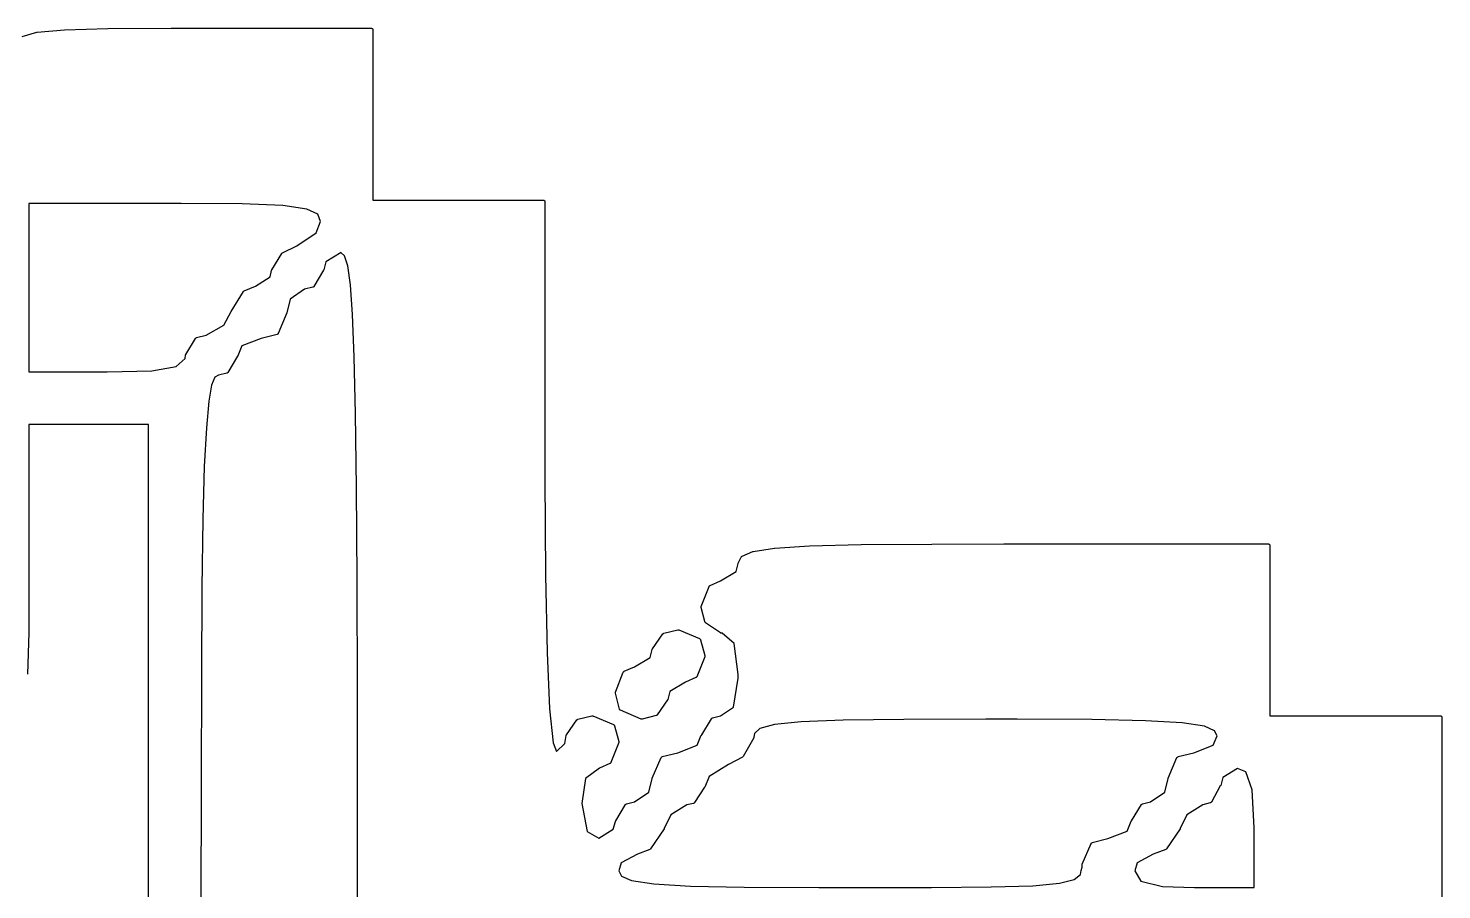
# Model space of a CAD drawing. Header units: millimetres. Extents: x 24 to 207, y 13 to 184.
# Drawn here: x 78.66 to 82.835, y 171.45 to 173.996 of the extents above; entities that cross this region are included whole.
import ezdxf

# ---------------------------------------------------------------- set-up
doc = ezdxf.new("R2010")
doc.units = ezdxf.units.MM
doc.header["$MEASUREMENT"] = 0
doc.layers.add('Silk', color=142, linetype='Continuous')

msp = doc.modelspace()

# ---------------------------------------------------------------- linework, layer by layer
at = {"layer": 'Silk', "linetype": 'Continuous'}
for p, q in [((78.642, 173.9711), (78.685, 173.9839)), ((78.685, 173.9839), (78.686, 173.984)), ((78.686, 173.9841), (78.767, 173.9915)), ((78.686, 173.984), (78.686, 173.9841)), ((78.767, 173.9915), (78.895, 173.9949)), ((78.767, 173.9915), (78.767, 173.9914)), ((78.767, 173.9914), (78.767, 173.9915)), ((78.895, 173.9949), (79.082, 173.9958)), ((78.895, 173.9949), (78.895, 173.9948)), ((78.895, 173.9948), (78.895, 173.9949)), ((79.082, 173.9958), (79.082, 173.9958)), ((79.082, 173.9958), (79.082, 173.9958)), ((79.082, 173.9958), (79.147, 173.9958)), ((79.147, 173.9958), (79.673, 173.9958)), ((79.673, 173.9958), (79.674, 173.9957)), ((79.674, 173.9957), (79.674, 173.9957)), ((79.674, 173.9957), (79.675, 173.9956)), ((79.675, 173.9956), (79.675, 173.9955)), ((79.675, 173.9955), (79.675, 173.9953)), ((79.675, 173.9953), (79.676, 173.9951)), ((79.676, 173.9951), (79.676, 173.9949)), ((79.676, 173.9949), (79.677, 173.9946)), ((79.677, 173.9946), (79.677, 173.9943)), ((79.677, 173.9943), (79.677, 173.994)), ((79.677, 173.994), (79.677, 173.9936)), ((79.677, 173.9936), (79.678, 173.9933)), ((79.678, 173.9933), (79.678, 173.9929)), ((79.678, 173.9929), (79.678, 173.9925)), ((79.678, 173.9925), (79.678, 173.9921)), ((79.678, 173.9921), (79.678, 173.9917)), ((79.678, 173.9917), (79.678, 173.9912)), ((79.678, 173.9912), (79.678, 173.9908)), ((79.678, 173.9908), (79.678, 173.4878)), ((79.093, 173.4778), (78.662, 173.4778)), ((78.662, 173.4778), (78.662, 172.9798)), ((79.112, 173.4778), (79.093, 173.4778)), ((79.292, 173.4764), (79.112, 173.4778)), ((79.412, 173.4714), (79.292, 173.4764)), ((79.483, 173.4615), (79.412, 173.4714)), ((79.678, 173.4878), (80.181, 173.4878)), ((80.181, 173.4878), (80.182, 173.4877)), ((80.182, 173.4877), (80.182, 173.4877)), ((80.182, 173.4877), (80.183, 173.4876)), ((80.183, 173.4876), (80.183, 173.4875)), ((80.183, 173.4875), (80.183, 173.4873)), ((80.183, 173.4873), (80.184, 173.4871)), ((80.184, 173.4871), (80.184, 173.4869)), ((80.184, 173.4869), (80.185, 173.4866)), ((80.185, 173.4866), (80.185, 173.4863)), ((80.185, 173.4863), (80.185, 173.486)), ((80.185, 173.486), (80.185, 173.4856)), ((80.185, 173.4856), (80.186, 173.4853)), ((80.186, 173.4853), (80.186, 173.4849)), ((80.186, 173.4849), (80.186, 173.4845)), ((80.186, 173.4845), (80.186, 173.4841)), ((80.186, 173.4841), (80.186, 173.4837)), ((80.186, 173.4837), (80.186, 173.4832)), ((80.186, 173.4832), (80.186, 173.4828)), ((80.186, 173.4828), (80.186, 172.6664)), ((79.515, 173.4461), (79.483, 173.4615)), ((79.523, 173.425), (79.515, 173.4461)), ((79.453, 173.3525), (79.51, 173.3911)), ((79.51, 173.3911), (79.523, 173.425)), ((79.411, 173.3322), (79.453, 173.3525)), ((79.379, 173.2817), (79.409, 173.3304)), ((79.409, 173.3304), (79.41, 173.3308)), ((79.41, 173.3317), (79.411, 173.3319)), ((79.41, 173.3314), (79.41, 173.3317)), ((79.41, 173.3312), (79.41, 173.3314)), ((79.41, 173.3308), (79.41, 173.3312)), ((79.411, 173.3319), (79.411, 173.3322)), ((79.539, 173.3054), (79.533, 173.282)), ((79.584, 173.3325), (79.539, 173.3054)), ((79.584, 173.3324), (79.584, 173.3325)), ((79.594, 173.3229), (79.584, 173.3324)), ((79.604, 173.2934), (79.594, 173.3229)), ((79.374, 173.2607), (79.378, 173.2801)), ((79.378, 173.2809), (79.379, 173.2817)), ((79.378, 173.2801), (79.378, 173.2809)), ((79.532, 173.2807), (79.503, 173.2325)), ((79.533, 173.2813), (79.532, 173.2807)), ((79.533, 173.282), (79.533, 173.2813)), ((79.612, 173.2373), (79.604, 173.2934)), ((79.298, 173.2198), (79.331, 173.2333)), ((79.331, 173.2333), (79.374, 173.2607)), ((79.476, 173.2242), (79.434, 173.1955)), ((79.5, 173.2303), (79.476, 173.2242)), ((79.501, 173.2304), (79.5, 173.2303)), ((79.502, 173.231), (79.501, 173.2307)), ((79.501, 173.2307), (79.501, 173.2304)), ((79.501, 173.2304), (79.501, 173.2304)), ((79.503, 173.2317), (79.502, 173.2312)), ((79.502, 173.2312), (79.502, 173.2311)), ((79.502, 173.2311), (79.502, 173.231)), ((79.503, 173.2325), (79.503, 173.2324)), ((79.503, 173.2324), (79.503, 173.2322)), ((79.503, 173.2322), (79.503, 173.2317)), ((79.618, 173.1495), (79.612, 173.2373)), ((79.259, 173.1589), (79.296, 173.2178)), ((79.296, 173.2183), (79.297, 173.2189)), ((79.296, 173.2178), (79.296, 173.2183)), ((79.297, 173.2191), (79.298, 173.2195)), ((79.297, 173.219), (79.297, 173.2191)), ((79.297, 173.2189), (79.297, 173.219)), ((79.298, 173.2195), (79.298, 173.2198)), ((79.434, 173.1955), (79.424, 173.1551)), ((79.238, 173.1178), (79.259, 173.1585)), ((79.259, 173.1587), (79.259, 173.1589)), ((79.259, 173.1585), (79.259, 173.1587)), ((79.424, 173.1543), (79.398, 173.0936)), ((79.424, 173.1551), (79.424, 173.1547)), ((79.424, 173.1547), (79.424, 173.1543)), ((79.623, 173.0242), (79.618, 173.1495)), ((79.185, 173.0884), (79.238, 173.1178)), ((79.125, 173.0319), (79.154, 173.0792)), ((79.154, 173.0795), (79.155, 173.08)), ((79.154, 173.0793), (79.154, 173.0795)), ((79.154, 173.0792), (79.154, 173.0793)), ((79.155, 173.0806), (79.156, 173.0807)), ((79.155, 173.0805), (79.155, 173.0806)), ((79.155, 173.08), (79.155, 173.0805)), ((79.156, 173.081), (79.157, 173.0813)), ((79.156, 173.0807), (79.156, 173.081)), ((79.157, 173.0814), (79.185, 173.0884)), ((79.157, 173.0813), (79.157, 173.0814)), ((79.157, 173.0813), (79.157, 173.0813)), ((79.291, 173.0571), (79.279, 173.0273)), ((79.348, 173.0789), (79.291, 173.0571)), ((79.395, 173.0908), (79.348, 173.0789)), ((79.396, 173.0911), (79.395, 173.091)), ((79.395, 173.091), (79.395, 173.0908)), ((79.397, 173.0919), (79.396, 173.0915)), ((79.396, 173.0915), (79.396, 173.0913)), ((79.396, 173.0913), (79.396, 173.0911)), ((79.398, 173.0927), (79.397, 173.0925)), ((79.397, 173.0925), (79.397, 173.0922)), ((79.397, 173.0922), (79.397, 173.0919)), ((79.398, 173.0936), (79.398, 173.0932)), ((79.398, 173.0932), (79.398, 173.0927)), ((79.097, 172.9961), (79.123, 173.0194)), ((79.123, 173.0194), (79.124, 173.0299)), ((79.124, 173.0309), (79.125, 173.0316)), ((79.124, 173.0303), (79.124, 173.0309)), ((79.124, 173.0301), (79.124, 173.0303)), ((79.124, 173.0299), (79.124, 173.0301)), ((79.125, 173.0317), (79.125, 173.0319)), ((79.125, 173.0316), (79.125, 173.0317)), ((79.278, 173.0267), (79.249, 172.9786)), ((79.279, 173.027), (79.278, 173.0267)), ((79.279, 173.0273), (79.279, 173.027)), ((79.627, 172.8558), (79.623, 173.0242)), ((78.662, 172.9798), (78.893, 172.9798)), ((78.893, 172.9798), (79.025, 172.9834)), ((79.025, 172.9834), (79.097, 172.9961)), ((79.246, 172.9763), (79.222, 172.9701)), ((79.247, 172.9764), (79.246, 172.9763)), ((79.248, 172.977), (79.247, 172.9767)), ((79.247, 172.9767), (79.247, 172.9764)), ((79.247, 172.9764), (79.247, 172.9764)), ((79.249, 172.9777), (79.248, 172.9772)), ((79.248, 172.9772), (79.248, 172.9771)), ((79.248, 172.9771), (79.248, 172.977)), ((79.249, 172.9786), (79.249, 172.9784)), ((79.249, 172.9784), (79.249, 172.9782)), ((79.249, 172.9782), (79.249, 172.9777)), ((79.201, 172.9413), (79.193, 172.8931)), ((79.211, 172.9642), (79.201, 172.9413)), ((79.222, 172.9701), (79.211, 172.9642)), ((79.193, 172.8931), (79.186, 172.8147)), ((79.629, 172.6382), (79.627, 172.8558)), ((79.015, 172.8247), (78.662, 172.8247)), ((78.662, 172.8247), (78.662, 172.3942)), ((79.015, 171.1242), (79.015, 172.8247)), ((79.186, 172.8147), (79.18, 172.7005)), ((79.18, 172.7005), (79.176, 172.5447)), ((79.631, 172.3656), (79.629, 172.6382)), ((80.186, 172.6664), (80.188, 172.3793)), ((79.176, 172.5447), (79.173, 172.3414)), ((79.176, 172.5447), (79.176, 172.5447)), ((80.968, 172.4657), (81.12, 172.4696)), ((81.12, 172.4696), (81.329, 172.4714)), ((81.12, 172.4696), (81.12, 172.4696)), ((81.12, 172.4696), (81.12, 172.4696)), ((81.329, 172.4714), (81.542, 172.4718)), ((81.329, 172.4714), (81.329, 172.4714)), ((81.329, 172.4714), (81.329, 172.4714)), ((81.542, 172.4718), (81.542, 172.4718)), ((81.542, 172.4718), (81.542, 172.4718)), ((81.542, 172.4718), (82.322, 172.4718)), ((82.322, 172.4718), (82.323, 172.4717)), ((82.323, 172.4717), (82.323, 172.4717)), ((82.323, 172.4717), (82.323, 172.4716)), ((82.323, 172.4716), (82.324, 172.4715)), ((82.324, 172.4715), (82.324, 172.4713)), ((82.324, 172.4713), (82.325, 172.4711)), ((82.325, 172.4711), (82.325, 172.4709)), ((82.325, 172.4709), (82.325, 172.4706)), ((82.325, 172.4706), (82.326, 172.4703)), ((82.326, 172.4703), (82.326, 172.47)), ((82.326, 172.47), (82.326, 172.4696)), ((82.326, 172.4696), (82.326, 172.4693)), ((82.326, 172.4693), (82.327, 172.4689)), ((80.757, 172.4145), (80.766, 172.4327)), ((80.766, 172.4328), (80.767, 172.4334)), ((80.766, 172.4327), (80.766, 172.4328)), ((80.766, 172.4328), (80.766, 172.4328)), ((80.767, 172.4342), (80.768, 172.4346)), ((80.767, 172.4341), (80.767, 172.4342)), ((80.767, 172.4342), (80.767, 172.4342)), ((80.767, 172.4334), (80.767, 172.4341)), ((80.768, 172.4351), (80.769, 172.4352)), ((80.768, 172.4346), (80.768, 172.4351)), ((80.768, 172.4351), (80.768, 172.4351)), ((80.769, 172.4352), (80.8, 172.4489)), ((80.8, 172.4489), (80.801, 172.449)), ((80.801, 172.4492), (80.864, 172.4591)), ((80.801, 172.449), (80.801, 172.4492)), ((80.864, 172.4591), (80.865, 172.4591)), ((80.865, 172.4591), (80.968, 172.4657)), ((80.865, 172.4591), (80.865, 172.4591)), ((80.968, 172.4657), (80.968, 172.4657)), ((80.968, 172.4657), (80.968, 172.4657)), ((82.327, 172.4689), (82.327, 172.4685)), ((82.327, 172.4685), (82.327, 172.4681)), ((82.327, 172.4681), (82.327, 172.4677)), ((82.327, 172.4677), (82.327, 172.4672)), ((82.327, 172.4672), (82.327, 172.4668)), ((82.327, 172.4668), (82.327, 171.9638)), ((78.662, 172.3942), (78.662, 172.3942)), ((78.662, 172.3942), (78.662, 172.3942)), ((78.662, 172.3942), (78.662, 172.2104)), ((80.705, 172.3624), (80.751, 172.3902)), ((80.751, 172.3902), (80.757, 172.4136)), ((80.757, 172.414), (80.757, 172.4145)), ((80.757, 172.4136), (80.757, 172.414)), ((79.632, 172.0323), (79.631, 172.3656)), ((80.188, 172.3793), (80.193, 172.1506)), ((80.648, 172.2872), (80.671, 172.3463)), ((80.671, 172.3468), (80.672, 172.3472)), ((80.671, 172.3465), (80.671, 172.3468)), ((80.671, 172.3463), (80.671, 172.3465)), ((80.672, 172.3481), (80.673, 172.3485)), ((80.672, 172.3479), (80.672, 172.3481)), ((80.672, 172.3478), (80.672, 172.3479)), ((80.672, 172.3472), (80.672, 172.3478)), ((80.673, 172.3485), (80.673, 172.3489)), ((80.673, 172.3489), (80.674, 172.3489)), ((80.674, 172.3491), (80.705, 172.3624)), ((80.674, 172.3489), (80.674, 172.3491)), ((79.173, 172.3414), (79.172, 172.0848)), ((80.648, 172.2866), (80.648, 172.2872)), ((80.648, 172.286), (80.648, 172.2866)), ((80.648, 172.2857), (80.648, 172.286)), ((80.648, 172.2855), (80.648, 172.2857)), ((80.648, 172.2849), (80.648, 172.2855)), ((80.648, 172.2842), (80.648, 172.2849)), ((80.658, 172.2419), (80.648, 172.2842)), ((80.658, 172.2418), (80.658, 172.2419)), ((80.658, 172.2417), (80.658, 172.2418)), ((80.659, 172.241), (80.658, 172.2417)), ((80.659, 172.2403), (80.659, 172.241)), ((80.659, 172.2402), (80.659, 172.2403)), ((80.659, 172.2401), (80.659, 172.2402)), ((80.66, 172.2396), (80.659, 172.2401)), ((80.66, 172.239), (80.66, 172.2396)), ((80.66, 172.2389), (80.66, 172.239)), ((80.66, 172.239), (80.66, 172.239)), ((80.705, 172.2087), (80.66, 172.2389)), ((78.662, 172.2103), (78.658, 172.087)), ((78.662, 172.2104), (78.662, 172.2104)), ((78.662, 172.2104), (78.662, 172.2103)), ((80.504, 172.1612), (80.534, 172.2055)), ((80.534, 172.2057), (80.535, 172.2062)), ((80.534, 172.2056), (80.534, 172.2057)), ((80.534, 172.2055), (80.534, 172.2056)), ((80.535, 172.2069), (80.536, 172.2072)), ((80.535, 172.2068), (80.535, 172.2069)), ((80.535, 172.2062), (80.535, 172.2068)), ((80.535, 172.2068), (80.535, 172.2068)), ((80.536, 172.2072), (80.537, 172.2075)), ((80.537, 172.2076), (80.579, 172.2177)), ((80.537, 172.2075), (80.537, 172.2076)), ((80.537, 172.2075), (80.537, 172.2075)), ((80.579, 172.2177), (80.58, 172.2177)), ((80.58, 172.2177), (80.581, 172.2178)), ((80.581, 172.2178), (80.581, 172.2178)), ((80.581, 172.2178), (80.582, 172.2176)), ((80.581, 172.2178), (80.581, 172.2178)), ((80.582, 172.2176), (80.582, 172.2174)), ((80.582, 172.2174), (80.643, 172.1918)), ((80.643, 172.1918), (80.644, 172.1915)), ((80.644, 172.1915), (80.644, 172.1912)), ((80.644, 172.1912), (80.644, 172.191)), ((80.644, 172.191), (80.644, 172.1908)), ((80.644, 172.1908), (80.645, 172.1904)), ((80.645, 172.1904), (80.645, 172.19)), ((80.645, 172.19), (80.645, 172.1897)), ((80.645, 172.1897), (80.646, 172.1894)), ((80.646, 172.1894), (80.646, 172.1889)), ((80.646, 172.1889), (80.646, 172.1884)), ((80.646, 172.1884), (80.658, 172.1415)), ((80.705, 172.2085), (80.705, 172.2087)), ((80.706, 172.2082), (80.705, 172.2085)), ((80.706, 172.2081), (80.706, 172.2082)), ((80.706, 172.208), (80.706, 172.2081)), ((80.707, 172.2079), (80.706, 172.208)), ((80.707, 172.2078), (80.707, 172.2079)), ((80.71, 172.2077), (80.707, 172.2078)), ((80.745, 172.1772), (80.71, 172.2077)), ((80.757, 172.0855), (80.745, 172.1772)), ((80.193, 172.1506), (80.2, 171.9839)), ((80.451, 172.1084), (80.497, 172.1362)), ((80.497, 172.1362), (80.503, 172.1596)), ((80.503, 172.1604), (80.504, 172.1612)), ((80.503, 172.1596), (80.503, 172.1604)), ((80.503, 172.1596), (80.503, 172.1596)), ((80.503, 172.1596), (80.503, 172.1596)), ((80.504, 172.1612), (80.504, 172.1612)), ((80.504, 172.1612), (80.504, 172.1612)), ((80.658, 172.1384), (80.635, 172.0793)), ((80.658, 172.1415), (80.658, 172.1408)), ((80.658, 172.1408), (80.658, 172.1402)), ((80.658, 172.1402), (80.658, 172.1399)), ((80.658, 172.1399), (80.658, 172.1397)), ((80.658, 172.1397), (80.658, 172.1391)), ((80.658, 172.1391), (80.658, 172.1384)), ((80.418, 172.0941), (80.419, 172.0945)), ((80.418, 172.0939), (80.418, 172.0941)), ((80.418, 172.0938), (80.418, 172.0939)), ((80.418, 172.0932), (80.418, 172.0938)), ((80.419, 172.0945), (80.419, 172.0949)), ((80.419, 172.0949), (80.42, 172.0949)), ((80.42, 172.0951), (80.451, 172.1084)), ((80.42, 172.0949), (80.42, 172.0951)), ((79.172, 172.0848), (79.171, 171.7691)), ((80.394, 172.0332), (80.417, 172.0923)), ((80.417, 172.0928), (80.418, 172.0932)), ((80.417, 172.0925), (80.417, 172.0928)), ((80.417, 172.0923), (80.417, 172.0925)), ((80.601, 172.0632), (80.555, 172.0354)), ((80.632, 172.0765), (80.601, 172.0632)), ((80.633, 172.0767), (80.632, 172.0765)), ((80.634, 172.0775), (80.633, 172.0771)), ((80.633, 172.0771), (80.633, 172.0768)), ((80.633, 172.0768), (80.633, 172.0767)), ((80.635, 172.0789), (80.634, 172.0784)), ((80.634, 172.0784), (80.634, 172.0779)), ((80.634, 172.0779), (80.634, 172.0777)), ((80.634, 172.0777), (80.634, 172.0775)), ((80.635, 172.0793), (80.635, 172.0791)), ((80.635, 172.0791), (80.635, 172.0789)), ((80.743, 171.9893), (80.757, 172.0747)), ((80.757, 172.0747), (80.757, 172.0855)), ((79.632, 171.6322), (79.632, 172.0323)), ((80.394, 172.0325), (80.394, 172.0332)), ((80.394, 172.0319), (80.394, 172.0325)), ((80.394, 172.0317), (80.394, 172.0319)), ((80.394, 172.0315), (80.394, 172.0317)), ((80.394, 172.0308), (80.394, 172.0315)), ((80.394, 172.0302), (80.394, 172.0308)), ((80.406, 171.9832), (80.394, 172.0302)), ((80.548, 172.0104), (80.518, 171.9661)), ((80.549, 172.0112), (80.548, 172.0104)), ((80.548, 172.0104), (80.548, 172.0104)), ((80.548, 172.0104), (80.548, 172.0104)), ((80.555, 172.0354), (80.549, 172.012)), ((80.549, 172.012), (80.549, 172.012)), ((80.549, 172.012), (80.549, 172.012)), ((80.549, 172.012), (80.549, 172.0112)), ((80.2, 171.9839), (80.21, 171.8834)), ((80.406, 171.9827), (80.406, 171.9832)), ((80.406, 171.9822), (80.406, 171.9827)), ((80.407, 171.9819), (80.406, 171.9822)), ((80.407, 171.9817), (80.407, 171.9819)), ((80.407, 171.9813), (80.407, 171.9817)), ((80.408, 171.9808), (80.407, 171.9813)), ((80.408, 171.9806), (80.408, 171.9808)), ((80.408, 171.9804), (80.408, 171.9806)), ((80.409, 171.9802), (80.408, 171.9804)), ((80.409, 171.9799), (80.409, 171.9802)), ((80.47, 171.9542), (80.409, 171.9799)), ((80.705, 171.9634), (80.743, 171.9893)), ((80.25, 171.9072), (80.28, 171.9515)), ((80.28, 171.9517), (80.281, 171.9522)), ((80.28, 171.9516), (80.28, 171.9517)), ((80.28, 171.9515), (80.28, 171.9516)), ((80.281, 171.9529), (80.282, 171.9532)), ((80.281, 171.9528), (80.281, 171.9529)), ((80.281, 171.9522), (80.281, 171.9528)), ((80.281, 171.9528), (80.281, 171.9528)), ((80.282, 171.9532), (80.283, 171.9535)), ((80.283, 171.9536), (80.325, 171.9637)), ((80.283, 171.9535), (80.283, 171.9536)), ((80.283, 171.9535), (80.283, 171.9535)), ((80.325, 171.9637), (80.326, 171.9637)), ((80.326, 171.9637), (80.327, 171.9638)), ((80.327, 171.9638), (80.327, 171.9638)), ((80.327, 171.9638), (80.327, 171.9638)), ((80.327, 171.9638), (80.328, 171.9636)), ((80.328, 171.9636), (80.328, 171.9634)), ((80.328, 171.9634), (80.389, 171.9378)), ((80.389, 171.9378), (80.39, 171.9375)), ((80.39, 171.9375), (80.39, 171.9372)), ((80.39, 171.9372), (80.39, 171.937)), ((80.39, 171.937), (80.39, 171.9368)), ((80.39, 171.9368), (80.391, 171.9364)), ((80.391, 171.9364), (80.391, 171.936)), ((80.391, 171.936), (80.391, 171.9357)), ((80.391, 171.9357), (80.392, 171.9354)), ((80.392, 171.9354), (80.392, 171.9349)), ((80.392, 171.9349), (80.392, 171.9344)), ((80.392, 171.9344), (80.404, 171.8875)), ((80.47, 171.954), (80.47, 171.9542)), ((80.471, 171.9538), (80.47, 171.954)), ((80.472, 171.9539), (80.471, 171.9538)), ((80.471, 171.9538), (80.471, 171.9539)), ((80.471, 171.9539), (80.471, 171.9538)), ((80.473, 171.9539), (80.472, 171.9539)), ((80.515, 171.9641), (80.473, 171.9539)), ((80.516, 171.9644), (80.515, 171.9641)), ((80.515, 171.9641), (80.515, 171.9641)), ((80.515, 171.9641), (80.515, 171.9641)), ((80.517, 171.9647), (80.516, 171.9644)), ((80.518, 171.9659), (80.517, 171.9654)), ((80.517, 171.9654), (80.517, 171.9649)), ((80.517, 171.9649), (80.517, 171.9648)), ((80.517, 171.9648), (80.517, 171.9647)), ((80.518, 171.9661), (80.518, 171.966)), ((80.518, 171.966), (80.518, 171.9659)), ((80.649, 171.907), (80.678, 171.9551)), ((80.678, 171.9559), (80.679, 171.9564)), ((80.678, 171.9554), (80.678, 171.9559)), ((80.678, 171.9552), (80.678, 171.9554)), ((80.678, 171.9551), (80.678, 171.9552)), ((80.679, 171.9566), (80.68, 171.9569)), ((80.679, 171.9565), (80.679, 171.9566)), ((80.679, 171.9564), (80.679, 171.9565)), ((80.68, 171.9572), (80.681, 171.9573)), ((80.68, 171.9569), (80.68, 171.9572)), ((80.681, 171.9573), (80.705, 171.9634)), ((80.681, 171.9573), (80.681, 171.9573)), ((80.864, 171.9379), (80.821, 171.9261)), ((80.943, 171.946), (80.864, 171.9379)), ((81.067, 171.9509), (80.943, 171.946)), ((81.246, 171.9532), (81.067, 171.9509)), ((81.488, 171.9538), (81.246, 171.9532)), ((81.246, 171.9532), (81.246, 171.9532)), ((81.581, 171.9537), (81.488, 171.9538)), ((81.801, 171.9524), (81.581, 171.9537)), ((81.96, 171.949), (81.801, 171.9524)), ((82.068, 171.9427), (81.96, 171.949)), ((82.134, 171.9329), (82.068, 171.9427)), ((82.164, 171.9197), (82.134, 171.9329)), ((82.327, 171.9638), (82.83, 171.9638)), ((82.83, 171.9638), (82.831, 171.9637)), ((82.831, 171.9637), (82.831, 171.9637)), ((82.831, 171.9637), (82.831, 171.9636)), ((82.831, 171.9636), (82.832, 171.9635)), ((82.832, 171.9635), (82.832, 171.9633)), ((82.832, 171.9633), (82.833, 171.9631)), ((82.833, 171.9631), (82.833, 171.9629)), ((82.833, 171.9629), (82.833, 171.9626)), ((82.833, 171.9626), (82.834, 171.9623)), ((82.834, 171.9623), (82.834, 171.962)), ((82.834, 171.962), (82.834, 171.9616)), ((82.834, 171.9616), (82.834, 171.9613)), ((82.834, 171.9613), (82.835, 171.9609)), ((82.835, 171.9609), (82.835, 171.9605)), ((82.835, 171.9605), (82.835, 171.9601)), ((82.835, 171.9601), (82.835, 171.9597)), ((82.835, 171.9597), (82.835, 171.9592)), ((82.835, 171.9592), (82.835, 171.9588)), ((82.835, 171.9588), (82.835, 170.4398)), ((80.245, 171.8819), (80.249, 171.9052)), ((80.249, 171.9062), (80.25, 171.9068)), ((80.249, 171.9056), (80.249, 171.9062)), ((80.249, 171.9054), (80.249, 171.9056)), ((80.249, 171.9052), (80.249, 171.9054)), ((80.25, 171.907), (80.25, 171.9072)), ((80.25, 171.9068), (80.25, 171.907)), ((80.404, 171.8875), (80.404, 171.8868)), ((80.404, 171.8868), (80.404, 171.8862)), ((80.404, 171.8862), (80.404, 171.8859)), ((80.404, 171.8859), (80.404, 171.8857)), ((80.404, 171.8857), (80.404, 171.8851)), ((80.404, 171.8851), (80.404, 171.8844)), ((80.636, 171.8766), (80.648, 171.9063)), ((80.648, 171.9063), (80.649, 171.9066)), ((80.649, 171.9066), (80.649, 171.907)), ((80.803, 171.8986), (80.772, 171.8436)), ((80.805, 171.911), (80.803, 171.9001)), ((80.803, 171.9001), (80.803, 171.8993)), ((80.803, 171.8993), (80.803, 171.8986)), ((80.821, 171.9261), (80.805, 171.911)), ((82.16, 171.8766), (82.172, 171.9043)), ((82.172, 171.9043), (82.164, 171.9197)), ((80.21, 171.8834), (80.22, 171.8586)), ((80.22, 171.8586), (80.245, 171.8819)), ((80.404, 171.8844), (80.381, 171.8253)), ((80.532, 171.8429), (80.579, 171.8547)), ((80.579, 171.8547), (80.636, 171.8766)), ((80.772, 171.8431), (80.771, 171.8426)), ((80.772, 171.8436), (80.772, 171.8431)), ((82.056, 171.8429), (82.103, 171.8547)), ((82.103, 171.8547), (82.16, 171.8766)), ((80.347, 171.8093), (80.306, 171.7785)), ((80.378, 171.8225), (80.347, 171.8093)), ((80.379, 171.8227), (80.378, 171.8225)), ((80.38, 171.8235), (80.379, 171.8231)), ((80.379, 171.8231), (80.379, 171.8228)), ((80.379, 171.8228), (80.379, 171.8227)), ((80.381, 171.8249), (80.38, 171.8244)), ((80.38, 171.8244), (80.38, 171.8239)), ((80.38, 171.8239), (80.38, 171.8237)), ((80.38, 171.8237), (80.38, 171.8235)), ((80.381, 171.8253), (80.381, 171.8251)), ((80.381, 171.8251), (80.381, 171.8249)), ((80.503, 171.7793), (80.529, 171.84)), ((80.529, 171.8409), (80.53, 171.8412)), ((80.529, 171.8404), (80.529, 171.8409)), ((80.529, 171.84), (80.529, 171.8404)), ((80.53, 171.8418), (80.531, 171.8422)), ((80.53, 171.8414), (80.53, 171.8418)), ((80.53, 171.8412), (80.53, 171.8414)), ((80.531, 171.8425), (80.532, 171.8426)), ((80.531, 171.8423), (80.531, 171.8425)), ((80.531, 171.8422), (80.531, 171.8423)), ((80.532, 171.8426), (80.532, 171.8429)), ((80.728, 171.8198), (80.671, 171.7843)), ((80.77, 171.8416), (80.728, 171.8198)), ((80.771, 171.8422), (80.77, 171.8419)), ((80.77, 171.8419), (80.77, 171.8416)), ((80.771, 171.8426), (80.771, 171.8424)), ((80.771, 171.8424), (80.771, 171.8422)), ((82.027, 171.7793), (82.053, 171.84)), ((82.053, 171.8409), (82.054, 171.8412)), ((82.053, 171.8404), (82.053, 171.8409)), ((82.053, 171.84), (82.053, 171.8404)), ((82.054, 171.8418), (82.055, 171.8422)), ((82.054, 171.8414), (82.054, 171.8418)), ((82.054, 171.8412), (82.054, 171.8414)), ((82.055, 171.8425), (82.056, 171.8426)), ((82.055, 171.8423), (82.055, 171.8425)), ((82.055, 171.8422), (82.055, 171.8423)), ((82.056, 171.8426), (82.056, 171.8429)), ((82.232, 171.8081), (82.188, 171.7814)), ((82.256, 171.7983), (82.232, 171.8081)), ((79.171, 171.7691), (79.17, 171.3883)), ((80.306, 171.7785), (80.295, 171.7049)), ((80.493, 171.7381), (80.503, 171.7785)), ((80.503, 171.7789), (80.503, 171.7793)), ((80.503, 171.7785), (80.503, 171.7789)), ((80.671, 171.7843), (80.658, 171.7531)), ((82.017, 171.7381), (82.027, 171.7785)), ((82.027, 171.7789), (82.027, 171.7793)), ((82.027, 171.7785), (82.027, 171.7789)), ((82.188, 171.7814), (82.182, 171.758)), ((82.275, 171.7453), (82.256, 171.7983)), ((80.451, 171.7094), (80.493, 171.7381)), ((80.657, 171.7523), (80.628, 171.707)), ((80.658, 171.7531), (80.657, 171.7527)), ((80.657, 171.7527), (80.657, 171.7523)), ((81.975, 171.7094), (82.017, 171.7381)), ((82.181, 171.7568), (82.155, 171.7086)), ((82.182, 171.7574), (82.181, 171.7568)), ((82.182, 171.758), (82.182, 171.7574)), ((82.281, 171.6321), (82.275, 171.7453)), ((80.295, 171.7049), (80.311, 171.6215)), ((80.395, 171.653), (80.424, 171.7011)), ((80.424, 171.7019), (80.425, 171.7024)), ((80.424, 171.7014), (80.424, 171.7019)), ((80.424, 171.7012), (80.424, 171.7014)), ((80.424, 171.7011), (80.424, 171.7012)), ((80.425, 171.7026), (80.426, 171.7029)), ((80.425, 171.7025), (80.425, 171.7026)), ((80.425, 171.7024), (80.425, 171.7025)), ((80.426, 171.7032), (80.427, 171.7033)), ((80.426, 171.7029), (80.426, 171.7032)), ((80.427, 171.7033), (80.451, 171.7094)), ((80.427, 171.7033), (80.427, 171.7033)), ((80.605, 171.7001), (80.558, 171.6709)), ((80.625, 171.7048), (80.605, 171.7001)), ((80.626, 171.7048), (80.625, 171.7048)), ((80.627, 171.7054), (80.626, 171.7052)), ((80.626, 171.7052), (80.626, 171.7049)), ((80.626, 171.7049), (80.626, 171.7048)), ((80.628, 171.7062), (80.627, 171.7057)), ((80.627, 171.7057), (80.627, 171.7056)), ((80.627, 171.7056), (80.627, 171.7054)), ((80.628, 171.707), (80.628, 171.7068)), ((80.628, 171.7068), (80.628, 171.7066)), ((80.628, 171.7066), (80.628, 171.7062)), ((81.919, 171.653), (81.948, 171.7011)), ((81.948, 171.7019), (81.949, 171.7024)), ((81.948, 171.7014), (81.948, 171.7019)), ((81.948, 171.7012), (81.948, 171.7014)), ((81.948, 171.7011), (81.948, 171.7012)), ((81.949, 171.7026), (81.95, 171.7029)), ((81.949, 171.7025), (81.949, 171.7026)), ((81.949, 171.7024), (81.949, 171.7025)), ((81.95, 171.7032), (81.951, 171.7033)), ((81.95, 171.7029), (81.95, 171.7032)), ((81.951, 171.7033), (81.975, 171.7094)), ((81.951, 171.7033), (81.951, 171.7033)), ((82.129, 171.7002), (82.082, 171.6709)), ((82.151, 171.7063), (82.129, 171.7002)), ((82.152, 171.7064), (82.151, 171.7063)), ((82.153, 171.707), (82.152, 171.7067)), ((82.152, 171.7067), (82.152, 171.7064)), ((82.152, 171.7064), (82.152, 171.7064)), ((82.154, 171.7078), (82.153, 171.7073)), ((82.153, 171.7073), (82.153, 171.7072)), ((82.153, 171.7072), (82.153, 171.707)), ((82.155, 171.7086), (82.154, 171.7085)), ((82.154, 171.7085), (82.154, 171.7082)), ((82.154, 171.7082), (82.154, 171.7078)), ((80.388, 171.6282), (80.394, 171.6516)), ((80.394, 171.6523), (80.395, 171.653)), ((80.394, 171.6516), (80.394, 171.6523)), ((80.558, 171.6709), (80.538, 171.6301)), ((81.906, 171.6226), (81.918, 171.6523)), ((81.918, 171.6523), (81.919, 171.6526)), ((81.919, 171.6526), (81.919, 171.653)), ((82.082, 171.6709), (82.062, 171.6301)), ((79.632, 171.5134), (79.632, 171.6322)), ((79.632, 171.6322), (79.632, 171.6322)), ((80.311, 171.6215), (80.345, 171.6018)), ((80.345, 171.6018), (80.388, 171.6282)), ((80.538, 171.6294), (80.498, 171.5704)), ((80.538, 171.6301), (80.538, 171.6298)), ((80.538, 171.6298), (80.538, 171.6294)), ((81.802, 171.5889), (81.849, 171.6007)), ((81.849, 171.6007), (81.906, 171.6226)), ((82.062, 171.6294), (82.022, 171.5704)), ((82.062, 171.6301), (82.062, 171.6298)), ((82.062, 171.6298), (82.062, 171.6294)), ((82.281, 171.4558), (82.281, 171.6321)), ((80.459, 171.5551), (80.411, 171.5287)), ((80.496, 171.5685), (80.459, 171.5551)), ((80.497, 171.5692), (80.496, 171.5689)), ((80.496, 171.5689), (80.496, 171.5685)), ((80.498, 171.5699), (80.497, 171.5694)), ((80.497, 171.5694), (80.497, 171.5693)), ((80.497, 171.5693), (80.497, 171.5692)), ((80.498, 171.5704), (80.498, 171.5699)), ((81.773, 171.5253), (81.799, 171.586)), ((81.799, 171.5869), (81.8, 171.5872)), ((81.799, 171.5864), (81.799, 171.5869)), ((81.799, 171.586), (81.799, 171.5864)), ((81.8, 171.5878), (81.801, 171.5882)), ((81.8, 171.5874), (81.8, 171.5878)), ((81.8, 171.5872), (81.8, 171.5874)), ((81.801, 171.5885), (81.802, 171.5886)), ((81.801, 171.5883), (81.801, 171.5885)), ((81.801, 171.5882), (81.801, 171.5883)), ((81.802, 171.5886), (81.802, 171.5889)), ((81.983, 171.5551), (81.935, 171.5287)), ((82.02, 171.5685), (81.983, 171.5551)), ((82.021, 171.5692), (82.02, 171.5689)), ((82.02, 171.5689), (82.02, 171.5685)), ((82.022, 171.5699), (82.021, 171.5694)), ((82.021, 171.5694), (82.021, 171.5693)), ((82.021, 171.5693), (82.021, 171.5692)), ((82.022, 171.5704), (82.022, 171.5699)), ((79.632, 171.5052), (79.632, 171.5134)), ((80.411, 171.5287), (80.404, 171.5057)), ((81.77, 171.5064), (81.773, 171.5162)), ((81.773, 171.5252), (81.773, 171.5253)), ((81.773, 171.5244), (81.773, 171.5252)), ((81.773, 171.5252), (81.773, 171.5252)), ((81.773, 171.5236), (81.773, 171.5244)), ((81.773, 171.5235), (81.773, 171.5236)), ((81.773, 171.5236), (81.773, 171.5236)), ((81.773, 171.5162), (81.773, 171.5235)), ((81.935, 171.5287), (81.928, 171.5059)), ((79.632, 171.1326), (79.632, 171.5052)), ((80.404, 171.5057), (80.412, 171.4899)), ((80.412, 171.4899), (80.442, 171.4767)), ((80.442, 171.4767), (80.508, 171.4669)), ((81.627, 171.4616), (81.706, 171.4688)), ((81.706, 171.4688), (81.749, 171.48)), ((81.749, 171.48), (81.768, 171.4951)), ((81.768, 171.4951), (81.77, 171.5064)), ((81.77, 171.5064), (81.77, 171.5064)), ((81.928, 171.5059), (81.946, 171.4753)), ((81.946, 171.4753), (82.01, 171.4593)), ((80.508, 171.4669), (80.616, 171.4606)), ((80.616, 171.4606), (80.775, 171.4572)), ((80.775, 171.4572), (80.995, 171.4559)), ((80.995, 171.4559), (81.088, 171.4558)), ((81.088, 171.4558), (81.328, 171.4561)), ((81.328, 171.4561), (81.504, 171.4577)), ((81.504, 171.4577), (81.627, 171.4616)), ((82.01, 171.4593), (82.105, 171.4558)), ((82.105, 171.4558), (82.281, 171.4558))]:
    msp.add_line(p, q, dxfattribs=at)

doc.saveas('drawing.dxf')
